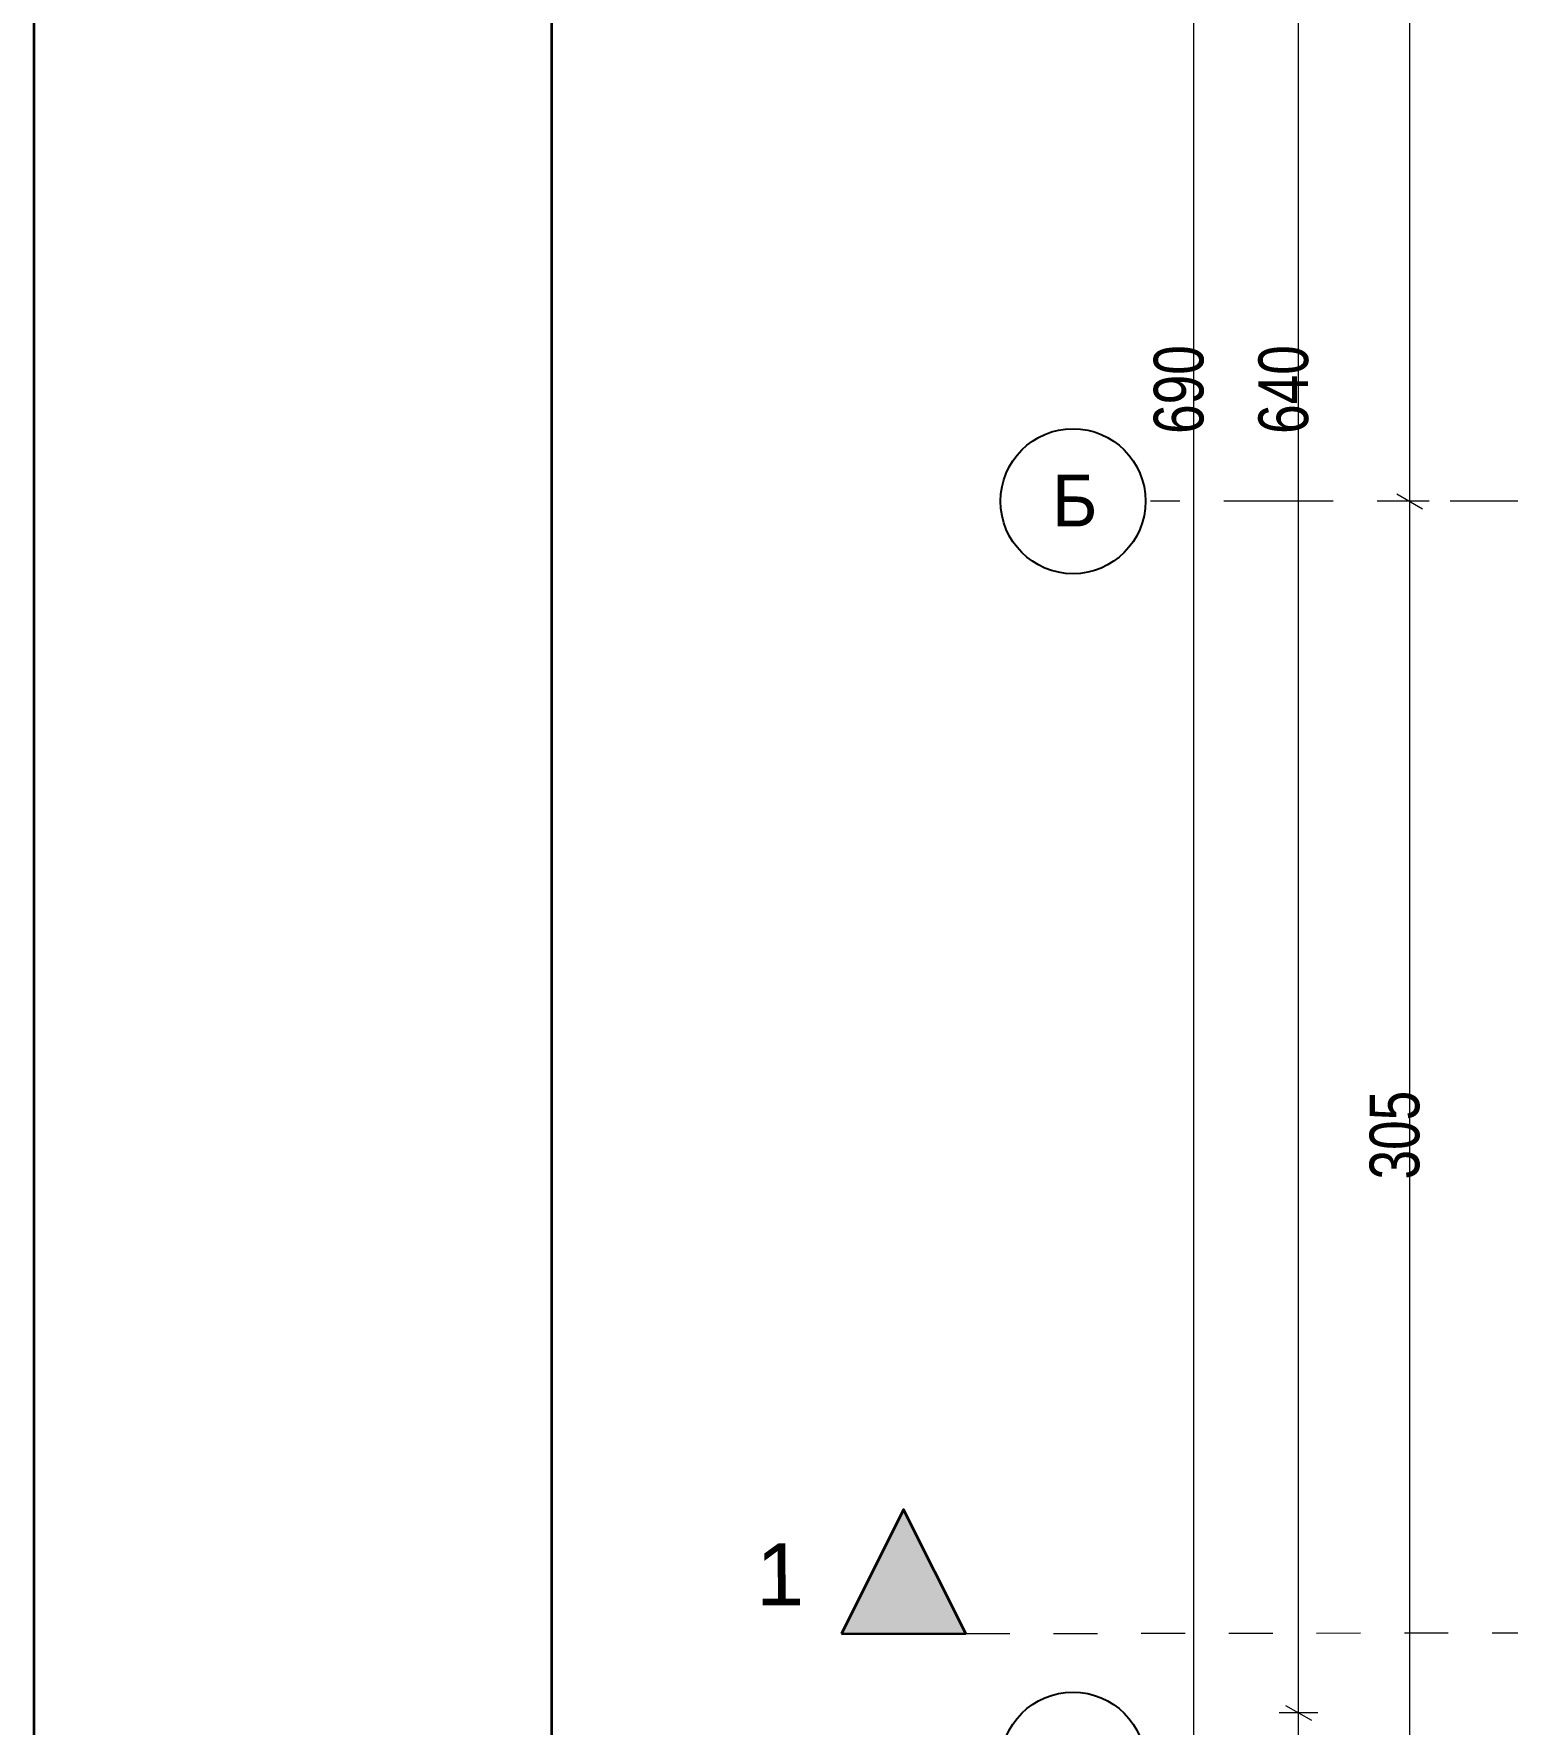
# Model space of a CAD drawing. Header units: millimetres. Extents: x -440 to 2671, y 0 to 297.
# Drawn here: x -440.2 to -369.1, y 100.9 to 182.6 of the extents above; entities that cross this region are included whole.
import ezdxf

# ---------------------------------------------------------------- set-up
doc = ezdxf.new("R2010")
doc.units = ezdxf.units.MM
doc.header["$MEASUREMENT"] = 0
doc.linetypes.add('- Двойно прекъснати линии', pattern=[10.936111, 5.291667, -2.116667, 1.411111, -2.116667])
doc.linetypes.add('- Прекъснати линия', pattern=[4.233333, 2.116667, -2.116667])
for name, color, linetype, lineweight, true_color in [('1', 7, 'Continuous', 13, 0x2b2b2b), ('25', 7, 'Continuous', 35, 0x1b1b1b), ('85', 7, 'Continuous', 20, 0x404040)]:
    doc.layers.add(name, color=color, linetype=linetype, lineweight=lineweight, true_color=true_color)
doc.layers.add('41', color=7, linetype='Continuous', lineweight=35)
doc.layers.add('7', color=7, linetype='Continuous', lineweight=25)
doc.styles.add('GENERATED_STYLE_3', font='arial.ttf')
doc.styles.add('GENERATED_STYLE_6', font='GOTHIC.TTF')

msp = doc.modelspace()

# ---------------------------------------------------------------- hatches: boundary and pattern name
at = {"layer": '25', "linetype": 'Continuous', "lineweight": 35, "true_color": 0x1b1b1b}
msp.add_hatch(color=250, dxfattribs=at).paths.add_polyline_path([(-401.184, 105.315), (-395.184, 105.324), (-398.194, 111.319)])

# ---------------------------------------------------------------- linework, layer by layer
at = {"layer": '1', "linetype": '- Двойно прекъснати линии', "lineweight": 13}
msp.add_line((-366.512, 159.998), (-386.512, 159.998), dxfattribs=at)
at = {"layer": '25', "color": 250, "linetype": 'Continuous', "lineweight": 35, "true_color": 0x1b1b1b, "flags": 128}
msp.add_lwpolyline([(-401.184, 105.315), (-395.184, 105.324), (-398.194, 111.319)], close=True, dxfattribs=at)
at = {"layer": '41', "linetype": 'Continuous', "lineweight": 35, "flags": 128}
for points in [[(-20.188, 297), (-440.188, 297), (-440.188, 0), (-20.188, 0)], [(-25.188, 292), (-415.188, 292), (-415.188, 5), (-25.188, 5)]]:
    msp.add_lwpolyline(points, close=True, dxfattribs=at)
at = {"layer": '7', "color": 7, "linetype": 'Continuous', "lineweight": 25}
for centre in [(-390.012, 159.998), (-390.012, 98.998)]:
    msp.add_circle(centre, 3.5, dxfattribs=at)
at = {"layer": '85', "linetype": 'Continuous', "lineweight": 20}
for p, q in [((-384.18, 96.498), (-384.18, 234.498)), ((-373.758, 159.998), (-373.758, 231.998)), ((-379.125, 101.498), (-379.125, 229.498)), ((-372.821, 159.998), (-374.696, 159.998)), ((-374.383, 160.359), (-373.133, 159.637)), ((-373.758, 98.998), (-373.758, 159.998)), ((-378.188, 101.498), (-380.063, 101.498)), ((-379.75, 101.859), (-378.5, 101.137)), ((-379.125, 96.498), (-379.125, 101.498))]:
    msp.add_line(p, q, dxfattribs=at)
at = {"layer": '85', "linetype": '- Прекъснати линия', "lineweight": 20}
msp.add_line((-395.184, 105.324), (-51.112, 105.854), dxfattribs=at)

# ---------------------------------------------------------------- texts
at = {"layer": '1', "linetype": 'Continuous', "lineweight": 13, "char_height": 2.4, "attachment_point": 7, "rotation": 90, "style": 'GENERATED_STYLE_6'}
for s, insert in [('\\A1;{\\W0.800000x;\\pql;\\fCentury Gothic|b0|i0|c0|p34;690}', (-383.682, 163.248)), ('\\A1;{\\W0.800000x;\\pql;\\fCentury Gothic|b0|i0|c0|p34;640}', (-378.627, 163.248)), ('\\A1;{\\W0.800000x;\\pql;\\fCentury Gothic|b0|i0|c0|p34;305}', (-373.26, 127.248))]:
    msp.add_mtext(s, dxfattribs=dict(at, insert=insert))
at = {"layer": '1', "linetype": 'Continuous', "lineweight": 13, "insert": (-391.024, 161.284), "char_height": 2.5, "attachment_point": 1, "style": 'GENERATED_STYLE_6'}
msp.add_mtext('\\A1;{\\pql;\\pt0;\\fCentury Gothic|b0|i0|c0|p34;Б}', dxfattribs=at)
at = {"layer": '25', "color": 250, "linetype": 'Continuous', "lineweight": 35, "true_color": 0x1b1b1b, "insert": (-402.987, 106.683), "char_height": 3, "attachment_point": 9, "rotation": 0.08821, "style": 'GENERATED_STYLE_3'}
msp.add_mtext('\\A1;{\\pqr;\\pt0;\\fArial|b0|i0|c0|p34;1}', dxfattribs=at)

doc.saveas('drawing.dxf')
